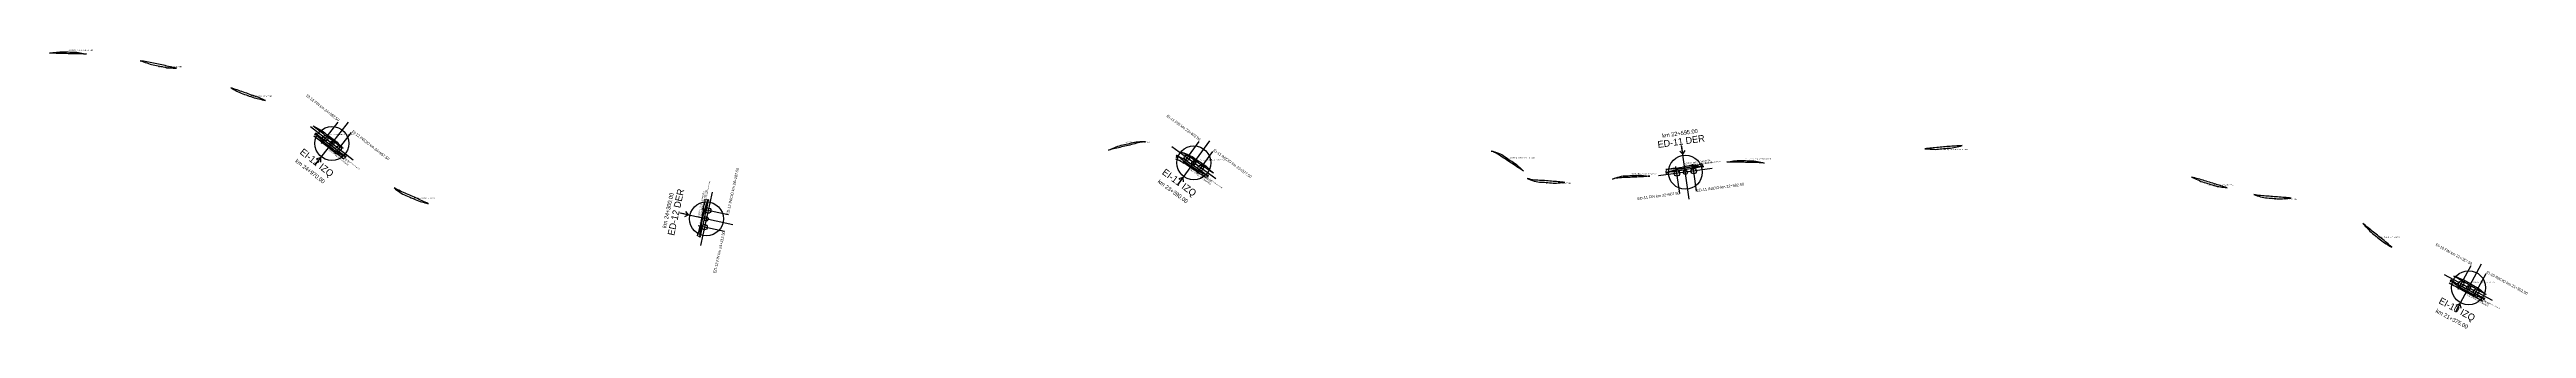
# Model space of a CAD drawing. Extents: x 598419 to 612853, y 9471396 to 9478612.
# Drawn here: x 598419 to 602067, y 9478201 to 9478612 of the extents above; entities that cross this region are included whole.
import ezdxf
from ezdxf.enums import TextEntityAlignment as Align

# ---------------------------------------------------------------- set-up
doc = ezdxf.new("R2010")
doc.units = 0
doc.header["$PDMODE"] = 35
doc.header["$PDSIZE"] = 1
for name, color, linetype in [('ENSANCHE_ALTERNATIVAS', 8, 'CONTINUOUS'), ('ENSANCHE_DER', 5, 'CONTINUOUS'), ('ENSANCHE_DER_BORDE_3D', 5, 'CONTINUOUS'), ('ENSANCHE_DER_MARCA', 5, 'CONTINUOUS'), ('ENSANCHE_DER_PUNTOS', 5, 'CONTINUOUS'), ('ENSANCHE_DER_TALUD', 5, 'CONTINUOUS'), ('ENSANCHE_DER_TEXTO', 5, 'CONTINUOUS'), ('ENSANCHE_IZQ', 1, 'CONTINUOUS'), ('ENSANCHE_IZQ_BORDE_3D', 1, 'CONTINUOUS'), ('ENSANCHE_IZQ_MARCA', 1, 'CONTINUOUS'), ('ENSANCHE_IZQ_PUNTOS', 1, 'CONTINUOUS'), ('ENSANCHE_IZQ_TALUD', 1, 'CONTINUOUS'), ('ENSANCHE_IZQ_TEXTO', 1, 'CONTINUOUS')]:
    doc.layers.add(name, color=color, linetype=linetype)

msp = doc.modelspace()

# ---------------------------------------------------------------- linework, layer by layer
at = {"layer": 'ENSANCHE_ALTERNATIVAS'}
for points in [[(598473.4959, 9478605.4713), (598471.0636, 9478605.4246), (598468.6308, 9478605.4172), (598466.1982, 9478605.4469), (598463.7664, 9478605.5151), (598461.3359, 9478605.6209), (598458.8433, 9478605.6792), (598456.3424, 9478605.7289), (598453.8415, 9478605.7787), (598451.3406, 9478605.8284), (598448.8398, 9478605.8782), (598446.3389, 9478605.9279), (598443.838, 9478605.9776), (598441.3371, 9478606.0274), (598438.8362, 9478606.0771), (598436.3353, 9478606.1269), (598433.8344, 9478606.1766), (598431.3335, 9478606.2264), (598428.8365, 9478606.3496), (598426.3401, 9478606.4826), (598423.8436, 9478606.6155), (598421.3471, 9478606.7485), (598418.8507, 9478606.8814), (598418.8507, 9478606.8814), (598421.3693, 9478607.1646), (598423.8879, 9478607.4477), (598426.4065, 9478607.7308), (598428.9252, 9478608.0139), (598431.4443, 9478608.3067), (598433.9673, 9478608.6731), (598436.4682, 9478608.6233), (598438.9691, 9478608.5736), (598441.47, 9478608.5238), (598443.9709, 9478608.4741), (598446.4718, 9478608.4244), (598448.9727, 9478608.3746), (598451.4736, 9478608.3249), (598453.9745, 9478608.2751), (598456.4754, 9478608.2254), (598458.9763, 9478608.1756), (598461.4429, 9478607.7014), (598463.826, 9478607.1807), (598466.2234, 9478606.6966), (598468.6346, 9478606.2506), (598471.0589, 9478605.8412), (598473.4959, 9478605.4713)], [(598605.8105, 9478584.3618), (598603.5415, 9478585.0307), (598601.2529, 9478585.6289), (598598.9463, 9478586.1534), (598596.5919, 9478586.6428), (598594.1504, 9478587.187), (598591.7091, 9478587.7318), (598589.2678, 9478588.2766), (598586.8264, 9478588.8213), (598584.3851, 9478589.3661), (598581.9437, 9478589.9109), (598579.5024, 9478590.4557), (598577.061, 9478591.0005), (598574.6197, 9478591.5453), (598572.1784, 9478592.09), (598569.737, 9478592.6348), (598567.2911, 9478593.1553), (598564.8212, 9478593.5484), (598562.349, 9478593.9294), (598559.8768, 9478594.3104), (598557.4046, 9478594.6914), (598554.9324, 9478595.0724), (598552.4602, 9478595.4534), (598552.4602, 9478595.4534), (598554.8552, 9478594.663), (598557.2503, 9478593.8725), (598559.6453, 9478593.082), (598562.0404, 9478592.2916), (598564.4354, 9478591.5011), (598566.8282, 9478590.6985), (598569.2741, 9478590.1781), (598571.7155, 9478589.6333), (598574.1568, 9478589.0885), (598576.5982, 9478588.5437), (598579.0395, 9478587.9989), (598581.4808, 9478587.4541), (598583.9222, 9478586.9094), (598586.3635, 9478586.3646), (598588.8049, 9478585.8198), (598591.2462, 9478585.275), (598593.7647, 9478585.1397), (598596.2833, 9478585.005), (598598.6876, 9478584.9305), (598601.055, 9478584.8194), (598603.43, 9478584.6292), (598605.8105, 9478584.3618)], [(598736.9175, 9478536.9747), (598734.683, 9478537.9702), (598732.4364, 9478538.9381), (598730.1779, 9478539.8778), (598727.9077, 9478540.789), (598725.6265, 9478541.6722), (598723.3342, 9478542.5262), (598721.0247, 9478543.3552), (598718.6676, 9478544.1884), (598716.3105, 9478545.0216), (598713.9534, 9478545.8547), (598711.5963, 9478546.6879), (598709.2393, 9478547.5211), (598706.8822, 9478548.3543), (598704.5251, 9478549.1874), (598702.168, 9478550.0206), (598699.8109, 9478550.8538), (598697.4539, 9478551.687), (598695.0968, 9478552.5201), (598692.7397, 9478553.3533), (598690.3826, 9478554.1865), (598688.0256, 9478555.0197), (598685.6685, 9478555.8528), (598685.6685, 9478555.8528), (598687.8867, 9478554.6268), (598690.1049, 9478553.4008), (598692.3231, 9478552.1748), (598694.5413, 9478550.9487), (598696.7596, 9478549.7227), (598698.9778, 9478548.4967), (598701.3349, 9478547.6635), (598703.6919, 9478546.8304), (598706.049, 9478545.9972), (598708.4061, 9478545.164), (598710.7632, 9478544.3308), (598713.1202, 9478543.4977), (598715.4773, 9478542.6645), (598717.8344, 9478541.8313), (598720.1915, 9478540.9981), (598722.4757, 9478540.1782), (598724.8867, 9478539.7246), (598727.2965, 9478539.2385), (598729.7049, 9478538.7207), (598732.1115, 9478538.1708), (598734.5158, 9478537.5885), (598736.9175, 9478536.9747)], [(598851.1292, 9478466.4475), (598849.1838, 9478467.9305), (598847.2058, 9478469.4174), (598845.1851, 9478470.8917), (598843.1644, 9478472.3661), (598841.1437, 9478473.8404), (598839.123, 9478475.3147), (598837.1023, 9478476.7891), (598835.0816, 9478478.2634), (598833.0608, 9478479.7377), (598831.0401, 9478481.2121), (598829.0194, 9478482.6864), (598826.9987, 9478484.1608), (598824.978, 9478485.6351), (598822.9839, 9478487.1434), (598821.0145, 9478488.6834), (598819.0451, 9478490.2234), (598817.0757, 9478491.7634), (598815.1063, 9478493.3033), (598813.137, 9478494.8433), (598811.1676, 9478496.3833), (598809.1982, 9478497.9233), (598807.2288, 9478499.4633), (598807.2288, 9478499.4633), (598809.4549, 9478498.2515), (598811.6809, 9478497.0398), (598813.907, 9478495.828), (598816.133, 9478494.6163), (598818.359, 9478493.4045), (598820.5851, 9478492.1928), (598822.5545, 9478490.6528), (598824.5238, 9478489.1128), (598826.518, 9478487.6045), (598828.5387, 9478486.1301), (598830.5594, 9478484.6558), (598832.5801, 9478483.1815), (598834.6008, 9478481.7071), (598836.6215, 9478480.2328), (598838.6423, 9478478.7584), (598840.663, 9478477.2841), (598842.427, 9478475.4815), (598844.1911, 9478473.679), (598845.9551, 9478471.8764), (598847.7191, 9478470.0738), (598849.4385, 9478468.2603), (598851.1292, 9478466.4475)], [(600032.8822, 9478476.1305), (600030.2032, 9478475.9837), (600027.5365, 9478475.6884), (600024.8903, 9478475.2455), (600022.2728, 9478474.6563), (600019.8105, 9478473.9959), (600017.3972, 9478473.3432), (600014.9839, 9478472.6905), (600012.5706, 9478472.0378), (600010.1514, 9478471.4069), (600007.7163, 9478470.8347), (600005.2813, 9478470.2624), (600002.8462, 9478469.6901), (600000.4112, 9478469.1179), (599997.9762, 9478468.5456), (599995.5411, 9478467.9733), (599993.1061, 9478467.4011), (599990.671, 9478466.8288), (599988.236, 9478466.2565), (599985.8009, 9478465.6843), (599983.3659, 9478465.112), (599980.9503, 9478464.5234), (599978.583, 9478463.9072), (599978.583, 9478463.9072), (599980.8429, 9478464.926), (599983.1483, 9478465.9164), (599985.4746, 9478466.8909), (599987.8008, 9478467.8654), (599990.1271, 9478468.8399), (599992.4533, 9478469.8143), (599994.8884, 9478470.3866), (599997.3234, 9478470.9589), (599999.7585, 9478471.5311), (600002.1935, 9478472.1034), (600004.6286, 9478472.6757), (600007.0636, 9478473.2479), (600009.4987, 9478473.8202), (600011.9179, 9478474.4511), (600014.3312, 9478475.1038), (600016.7445, 9478475.7565), (600019.2665, 9478476.007), (600021.8618, 9478476.2715), (600024.6498, 9478476.4721), (600027.4218, 9478476.5138), (600030.1688, 9478476.3989), (600032.8822, 9478476.1305)], [(601235.8693, 9478470.4754), (601233.3733, 9478470.3121), (601230.8772, 9478470.1488), (601228.3811, 9478469.9856), (601225.8851, 9478469.8223), (601223.389, 9478469.659), (601220.893, 9478469.4957), (601218.3969, 9478469.3324), (601215.9009, 9478469.1691), (601213.4048, 9478469.0058), (601210.9088, 9478468.8421), (601208.4186, 9478468.6194), (601205.9308, 9478468.3732), (601203.443, 9478468.1269), (601200.9551, 9478467.8807), (601198.4673, 9478467.6345), (601195.9794, 9478467.3883), (601193.4916, 9478467.1421), (601191.0037, 9478466.8959), (601188.5159, 9478466.6496), (601186.028, 9478466.4034), (601183.5402, 9478466.1572), (601181.0174, 9478465.9184), (601181.0174, 9478465.9184), (601183.5812, 9478465.7426), (601186.1101, 9478465.5741), (601188.639, 9478465.4057), (601191.1679, 9478465.2373), (601193.6968, 9478465.0689), (601196.2256, 9478464.9004), (601198.7135, 9478465.1467), (601201.2013, 9478465.3929), (601203.6892, 9478465.6391), (601206.177, 9478465.8853), (601208.6649, 9478466.1315), (601211.155, 9478466.3542), (601213.651, 9478466.518), (601216.1471, 9478466.6813), (601218.6431, 9478466.8446), (601221.1392, 9478467.0078), (601223.5942, 9478467.5858), (601226.0492, 9478468.1637), (601228.5043, 9478468.7416), (601230.9593, 9478469.3196), (601233.4143, 9478469.8975), (601235.8693, 9478470.4754)], [(600133.0327, 9478430.0486), (600130.9653, 9478431.3562), (600128.9143, 9478432.6894), (600126.8803, 9478434.0485), (600124.8631, 9478435.4323), (600122.8639, 9478436.842), (600120.8796, 9478438.2741), (600118.8147, 9478439.6858), (600116.749, 9478441.0965), (600114.6834, 9478442.5072), (600112.6178, 9478443.9179), (600110.5521, 9478445.3286), (600108.4865, 9478446.7393), (600106.4208, 9478448.15), (600104.3552, 9478449.5607), (600102.2896, 9478450.9714), (600100.2239, 9478452.3821), (600098.1583, 9478453.7928), (600096.0939, 9478455.2053), (600093.9044, 9478456.7308), (600091.6222, 9478458.1413), (600089.2651, 9478459.4229), (600086.8404, 9478460.5716), (600086.8404, 9478460.5716), (600089.4538, 9478459.7943), (600092.0404, 9478458.8621), (600094.5909, 9478457.7754), (600097.0792, 9478456.5495), (600099.3899, 9478455.4732), (600101.7019, 9478454.3985), (600103.7675, 9478452.9878), (600105.8331, 9478451.5771), (600107.8988, 9478450.1664), (600109.9644, 9478448.7557), (600112.03, 9478447.345), (600114.0957, 9478445.9343), (600116.1613, 9478444.5236), (600118.2269, 9478443.1129), (600120.2926, 9478441.7022), (600122.3575, 9478440.2905), (600124.0748, 9478438.5373), (600125.8148, 9478436.8006), (600127.5812, 9478435.0835), (600129.3728, 9478433.3852), (600131.1902, 9478431.7069), (600133.0327, 9478430.0486)], [(600589.7362, 9478433.186), (600587.842, 9478434.4203), (600585.776, 9478435.7838), (600583.6827, 9478437.1531), (600581.5894, 9478438.5225), (600579.4962, 9478439.8919), (600577.4029, 9478441.2613), (600575.3097, 9478442.6307), (600573.2164, 9478444.0001), (600571.1232, 9478445.3695), (600569.0299, 9478446.7388), (600566.9366, 9478448.1082), (600564.8434, 9478449.4776), (600562.7522, 9478450.8499), (600560.6996, 9478452.2772), (600558.6543, 9478453.7148), (600556.609, 9478455.1524), (600554.4277, 9478456.6344), (600552.1309, 9478458.0212), (600549.7607, 9478459.2784), (600547.3244, 9478460.4021), (600544.91, 9478461.6103), (600542.3397, 9478462.4217), (600542.3397, 9478462.4217), (600545.0524, 9478462.0019), (600547.6522, 9478461.1682), (600550.3156, 9478460.3985), (600552.9525, 9478459.4713), (600555.5537, 9478458.3872), (600558.0465, 9478457.1977), (600560.0919, 9478455.7601), (600562.1372, 9478454.3226), (600564.1897, 9478452.8953), (600566.2809, 9478451.523), (600568.3742, 9478450.1536), (600570.4675, 9478448.7842), (600572.5607, 9478447.4148), (600574.654, 9478446.0454), (600576.7472, 9478444.676), (600578.8405, 9478443.3066), (600580.6942, 9478441.5964), (600582.5478, 9478439.8861), (600584.4015, 9478438.1758), (600586.2551, 9478436.4655), (600588.0795, 9478434.7626), (600589.7362, 9478433.186)], [(600944.5242, 9478444.8558), (600941.9913, 9478445.0616), (600939.456, 9478445.2358), (600936.9188, 9478445.3782), (600934.38, 9478445.489), (600931.84, 9478445.5679), (600929.3256, 9478445.6211), (600926.8261, 9478445.6718), (600924.3266, 9478445.7226), (600921.8271, 9478445.7733), (600919.3276, 9478445.8241), (600916.8282, 9478445.8749), (600914.3287, 9478445.9256), (600911.8292, 9478445.9764), (600909.3297, 9478446.0271), (600906.8302, 9478446.0779), (600904.3307, 9478446.1286), (600901.8313, 9478446.1794), (600899.3318, 9478446.2302), (600896.8323, 9478446.2809), (600894.3328, 9478446.3317), (600891.8333, 9478446.3824), (600889.3338, 9478446.4332), (600889.3338, 9478446.4332), (600891.8418, 9478446.799), (600894.3497, 9478447.1648), (600896.8577, 9478447.5307), (600899.3656, 9478447.8965), (600901.8735, 9478448.2623), (600904.3815, 9478448.6281), (600906.881, 9478448.5774), (600909.3805, 9478448.5266), (600911.8799, 9478448.4759), (600914.3794, 9478448.4251), (600916.8789, 9478448.3743), (600919.3784, 9478448.3236), (600921.8779, 9478448.2728), (600924.3774, 9478448.2221), (600926.8769, 9478448.1713), (600929.3763, 9478448.1206), (600931.8917, 9478447.6506), (600934.4422, 9478447.1545), (600936.9811, 9478446.6267), (600939.5079, 9478446.0675), (600942.0224, 9478445.4772), (600944.5242, 9478444.8558)], [(598976.6603, 9478384.9669), (598974.3991, 9478386.0367), (598972.138, 9478387.1064), (598969.8769, 9478388.1761), (598967.6158, 9478389.2459), (598965.3547, 9478390.3156), (598963.0936, 9478391.3853), (598960.8325, 9478392.4551), (598958.5705, 9478393.5229), (598956.2772, 9478394.5181), (598953.983, 9478395.5114), (598951.6887, 9478396.5046), (598949.3945, 9478397.4979), (598947.1003, 9478398.4911), (598944.8061, 9478399.4844), (598942.5119, 9478400.4777), (598940.1972, 9478401.4861), (598937.8792, 9478402.5278), (598935.5745, 9478403.5983), (598933.2834, 9478404.6976), (598931.0061, 9478405.8255), (598928.7431, 9478406.9817), (598926.4948, 9478408.1661), (598926.4948, 9478408.1661), (598928.5513, 9478406.6118), (598930.6316, 9478405.081), (598932.7356, 9478403.574), (598934.863, 9478402.0912), (598937.0134, 9478400.6329), (598939.1867, 9478399.1994), (598941.5186, 9478398.1834), (598943.8128, 9478397.1902), (598946.1071, 9478396.1969), (598948.4013, 9478395.2037), (598950.6955, 9478394.2104), (598952.9897, 9478393.2171), (598955.2839, 9478392.2239), (598957.5773, 9478391.2286), (598959.8392, 9478390.1609), (598962.1003, 9478389.0911), (598964.527, 9478388.4038), (598966.9536, 9478387.7164), (598969.3803, 9478387.029), (598971.807, 9478386.3417), (598974.2336, 9478385.6543), (598976.6603, 9478384.9669)], [(600650.9592, 9478416.3772), (600648.4673, 9478416.5943), (600645.9753, 9478416.8114), (600643.4834, 9478417.0285), (600640.9914, 9478417.2456), (600638.4994, 9478417.4626), (600636.0075, 9478417.6797), (600633.5155, 9478417.8968), (600631.0236, 9478418.1139), (600628.5316, 9478418.331), (600626.0397, 9478418.548), (600623.5477, 9478418.7651), (600621.0543, 9478418.9538), (600618.5579, 9478419.0877), (600616.0614, 9478419.2215), (600613.565, 9478419.3554), (600611.0686, 9478419.4893), (600608.5722, 9478419.6231), (600605.9057, 9478419.8343), (600603.2469, 9478420.1939), (600600.6122, 9478420.7006), (600598.0097, 9478421.3528), (600595.4474, 9478422.1485), (600595.4474, 9478422.1485), (600597.8972, 9478420.9516), (600600.4322, 9478419.8869), (600603.045, 9478418.9603), (600605.7283, 9478418.1771), (600608.4606, 9478417.5428), (600610.9347, 9478416.9928), (600613.4312, 9478416.859), (600615.9276, 9478416.7251), (600618.424, 9478416.5912), (600620.9204, 9478416.4574), (600623.4139, 9478416.2687), (600625.9058, 9478416.0516), (600628.3978, 9478415.8345), (600630.8897, 9478415.6175), (600633.3817, 9478415.4004), (600635.8736, 9478415.1833), (600638.3879, 9478415.3823), (600640.9022, 9478415.5813), (600643.4164, 9478415.7803), (600645.9307, 9478415.9793), (600648.4449, 9478416.1783), (600650.9592, 9478416.3772)], [(600775.7944, 9478425.7304), (600773.5753, 9478425.2987), (600771.3352, 9478424.9942), (600769.0818, 9478424.8128), (600766.7486, 9478424.7205), (600764.25, 9478424.6019), (600761.7514, 9478424.4829), (600759.2529, 9478424.364), (600756.7543, 9478424.245), (600754.2558, 9478424.1261), (600751.7572, 9478424.0071), (600749.2586, 9478423.8881), (600746.7601, 9478423.7692), (600744.2615, 9478423.6502), (600741.763, 9478423.5313), (600739.2644, 9478423.4123), (600736.7655, 9478423.3194), (600734.1985, 9478423.2724), (600731.5208, 9478423.1049), (600728.8514, 9478422.8235), (600726.1841, 9478422.4712), (600723.5489, 9478421.9144), (600720.9316, 9478421.2547), (600720.9316, 9478421.2547), (600723.443, 9478422.3174), (600726.0174, 9478423.2877), (600728.6698, 9478424.0602), (600731.3706, 9478424.7648), (600734.1263, 9478425.3545), (600736.7298, 9478425.8192), (600739.2288, 9478425.9121), (600741.7273, 9478426.031), (600744.2259, 9478426.15), (600746.7245, 9478426.2689), (600749.223, 9478426.3879), (600751.7216, 9478426.5068), (600754.2201, 9478426.6258), (600756.7187, 9478426.7448), (600759.2172, 9478426.8637), (600761.7158, 9478426.9827), (600764.2203, 9478426.685), (600766.7248, 9478426.387), (600769.016, 9478426.0611), (600771.2452, 9478425.8226), (600773.5074, 9478425.7098), (600775.7944, 9478425.7304)], [(601626.1378, 9478408.3523), (601623.7664, 9478409.1483), (601621.395, 9478409.9443), (601619.0492, 9478410.7419), (601616.8323, 9478411.5101), (601614.5899, 9478412.2004), (601612.2558, 9478412.8914), (601609.8648, 9478413.6263), (601607.4738, 9478414.3612), (601605.0828, 9478415.096), (601602.6918, 9478415.8309), (601600.3008, 9478416.5658), (601597.9098, 9478417.3007), (601595.5188, 9478418.0355), (601593.1278, 9478418.7704), (601590.7368, 9478419.5053), (601588.3458, 9478420.2401), (601585.9548, 9478420.975), (601583.5514, 9478421.6642), (601581.1386, 9478422.3186), (601578.7257, 9478422.9731), (601576.3129, 9478423.6275), (601573.9001, 9478424.282), (601573.9001, 9478424.282), (601576.2039, 9478423.2254), (601578.5076, 9478422.1688), (601580.8113, 9478421.1122), (601583.1151, 9478420.0557), (601585.4094, 9478418.9643), (601587.6913, 9478417.8273), (601590.0823, 9478417.0924), (601592.4734, 9478416.3576), (601594.8644, 9478415.6227), (601597.2554, 9478414.8878), (601599.6464, 9478414.153), (601602.0374, 9478413.4181), (601604.4284, 9478412.6832), (601606.8194, 9478411.9484), (601609.2104, 9478411.2135), (601611.6014, 9478410.4786), (601614.0136, 9478410.1984), (601616.3144, 9478409.926), (601618.6186, 9478409.5684), (601621.1037, 9478409.1635), (601623.6207, 9478408.7579), (601626.1378, 9478408.3523)], [(601720.5757, 9478393.285), (601718.0834, 9478393.4818), (601715.5912, 9478393.6786), (601713.0989, 9478393.8754), (601710.6067, 9478394.0722), (601708.1145, 9478394.269), (601705.6222, 9478394.4658), (601703.13, 9478394.6626), (601700.6377, 9478394.8594), (601698.1455, 9478395.0562), (601695.6533, 9478395.253), (601693.161, 9478395.4498), (601690.6688, 9478395.6466), (601688.1765, 9478395.8434), (601685.6843, 9478396.0402), (601683.192, 9478396.237), (601680.6604, 9478396.4524), (601678.1313, 9478396.6996), (601675.6054, 9478396.9783), (601673.0831, 9478397.2886), (601670.565, 9478397.6304), (601668.0513, 9478398.0036), (601665.5425, 9478398.4082), (601665.5425, 9478398.4082), (601667.9875, 9478397.5918), (601670.4478, 9478396.8053), (601672.9228, 9478396.0489), (601675.4122, 9478395.3229), (601677.9157, 9478394.6274), (601680.4329, 9478393.9628), (601682.9952, 9478393.7447), (601685.4875, 9478393.5479), (601687.9797, 9478393.3511), (601690.472, 9478393.1543), (601692.9642, 9478392.9575), (601695.4565, 9478392.7607), (601697.9487, 9478392.5639), (601700.4409, 9478392.3671), (601702.9332, 9478392.1703), (601705.4254, 9478391.9735), (601707.9505, 9478392.1921), (601710.4755, 9478392.4107), (601713.0005, 9478392.6292), (601715.5256, 9478392.8478), (601718.0506, 9478393.0664), (601720.5757, 9478393.285)], [(601869.0071, 9478320.8424), (601867.0593, 9478322.4893), (601865.1741, 9478324.1334), (601863.2889, 9478325.7774), (601861.3816, 9478327.3944), (601859.4437, 9478328.9739), (601857.5058, 9478330.5533), (601855.568, 9478332.1327), (601853.6301, 9478333.7122), (601851.6922, 9478335.2916), (601849.7543, 9478336.8711), (601847.8165, 9478338.4505), (601845.8786, 9478340.03), (601843.9407, 9478341.6094), (601842.0029, 9478343.1889), (601840.065, 9478344.7683), (601838.1271, 9478346.3478), (601836.1758, 9478347.9432), (601834.2047, 9478349.5478), (601832.216, 9478351.134), (601830.2558, 9478352.7562), (601828.3107, 9478354.3984), (601826.3819, 9478356.0601), (601826.3819, 9478356.0601), (601828.0297, 9478354.0907), (601829.7016, 9478352.1339), (601831.3964, 9478350.1902), (601833.1278, 9478348.2759), (601834.8496, 9478346.3365), (601836.5477, 9478344.4099), (601838.4855, 9478342.8304), (601840.4234, 9478341.251), (601842.3613, 9478339.6715), (601844.2992, 9478338.0921), (601846.237, 9478336.5127), (601848.1749, 9478334.9332), (601850.1128, 9478333.3538), (601852.0506, 9478331.7743), (601853.9885, 9478330.1949), (601855.9264, 9478328.6154), (601858.1275, 9478327.359), (601860.3286, 9478326.1025), (601862.4991, 9478324.8085), (601864.6476, 9478323.4874), (601866.7961, 9478322.1664), (601869.0071, 9478320.8424)], [(602007.7549, 9478251.1979), (602005.5505, 9478252.377), (602003.346, 9478253.5562), (602001.1419, 9478254.736), (601998.971, 9478255.9778), (601996.8058, 9478257.2304), (601994.6407, 9478258.483), (601992.4755, 9478259.7356), (601990.3103, 9478260.9882), (601988.1452, 9478262.2408), (601985.98, 9478263.4934), (601983.8148, 9478264.746), (601981.6497, 9478265.9986), (601979.4845, 9478267.2512), (601977.3193, 9478268.5038), (601975.1537, 9478269.7555), (601973.0017, 9478270.9343), (601970.8644, 9478272.1242), (601968.7426, 9478273.3416), (601966.6358, 9478274.5847), (601964.5449, 9478275.8545), (601962.47, 9478277.1501), (601960.4114, 9478278.4716), (601960.4114, 9478278.4716), (601962.6929, 9478277.5022), (601964.9819, 9478276.5641), (601967.2779, 9478275.6572), (601969.5807, 9478274.7821), (601971.8895, 9478273.9378), (601974.2045, 9478273.1259), (601976.3328, 9478271.96), (601978.4985, 9478270.7083), (601980.6636, 9478269.4557), (601982.8288, 9478268.2031), (601984.994, 9478266.9505), (601987.1591, 9478265.6979), (601989.3243, 9478264.4453), (601991.4894, 9478263.1927), (601993.6546, 9478261.9401), (601995.8198, 9478260.6875), (601997.7884, 9478259.0675), (601999.7571, 9478257.4475), (602001.7315, 9478255.8382), (602003.739, 9478254.291), (602005.747, 9478252.7445), (602007.7549, 9478251.1979)]]:
    msp.add_lwpolyline(points, close=True, dxfattribs=at)
at = {"layer": 'ENSANCHE_DER'}
for points in [[(600853.9796, 9478439.9041), (600851.7912, 9478439.2381), (600849.5994, 9478438.6843), (600847.38, 9478438.254), (600845.0235, 9478437.8688), (600842.5584, 9478437.4441), (600840.0933, 9478437.0194), (600837.6283, 9478436.5947), (600835.1632, 9478436.17), (600832.6981, 9478435.7453), (600830.2331, 9478435.3206), (600827.768, 9478434.8959), (600825.3029, 9478434.4712), (600822.8378, 9478434.0465), (600820.3728, 9478433.6218), (600817.9077, 9478433.1971), (600815.4366, 9478432.816), (600812.9601, 9478432.4738), (600810.4737, 9478432.1293), (600807.9597, 9478431.758), (600805.4473, 9478431.3751), (600802.9294, 9478431.0172), (600800.4127, 9478430.6413), (600800.4127, 9478430.6413), (600802.8557, 9478431.4273), (600805.3101, 9478432.197), (600807.7693, 9478432.9934), (600810.2405, 9478433.7796), (600812.675, 9478434.5375), (600815.0945, 9478435.2924), (600817.5656, 9478435.6736), (600820.0306, 9478436.0983), (600822.4957, 9478436.523), (600824.9608, 9478436.9476), (600827.4258, 9478437.3723), (600829.8909, 9478437.797), (600832.356, 9478438.2217), (600834.8211, 9478438.6464), (600837.2861, 9478439.0711), (600839.7512, 9478439.4958), (600842.2733, 9478439.5078), (600844.7954, 9478439.5197), (600847.1765, 9478439.4874), (600849.4183, 9478439.4978), (600851.6783, 9478439.6391), (600853.9796, 9478439.9041)], [(599389.0702, 9478390.2351), (599388.5331, 9478387.7935), (599387.9959, 9478385.3519), (599387.4588, 9478382.9103), (599386.9216, 9478380.4687), (599386.3844, 9478378.0271), (599385.8473, 9478375.5855), (599385.3101, 9478373.1438), (599384.773, 9478370.7022), (599384.2358, 9478368.2606), (599383.6986, 9478365.819), (599383.1615, 9478363.3774), (599382.6243, 9478360.9358), (599382.0872, 9478358.4942), (599381.55, 9478356.0526), (599381.0129, 9478353.611), (599380.439, 9478351.1774), (599379.8204, 9478348.7537), (599379.2019, 9478346.33), (599378.5833, 9478343.9063), (599377.9648, 9478341.4826), (599377.3462, 9478339.0589), (599376.7277, 9478336.6352), (599376.7277, 9478336.6352), (599376.9393, 9478339.1484), (599377.1509, 9478341.6617), (599377.3625, 9478344.1749), (599377.5741, 9478346.6881), (599377.7858, 9478349.2014), (599377.9974, 9478351.7146), (599378.5712, 9478354.1481), (599379.1084, 9478356.5897), (599379.6456, 9478359.0313), (599380.1827, 9478361.473), (599380.7199, 9478363.9146), (599381.257, 9478366.3562), (599381.7942, 9478368.7978), (599382.3314, 9478371.2394), (599382.8685, 9478373.681), (599383.4057, 9478376.1226), (599384.3498, 9478378.4747), (599385.2939, 9478380.8268), (599386.238, 9478383.1789), (599387.1821, 9478385.5309), (599388.1261, 9478387.883), (599389.0702, 9478390.2351)]]:
    msp.add_lwpolyline(points, close=True, dxfattribs=at)
at = {"layer": 'ENSANCHE_DER_BORDE_3D'}
for points in [[(600853.9796, 9478439.9041, 402.9638), (600851.6783, 9478439.6391, 402.9612), (600849.4183, 9478439.4978, 402.9673), (600847.1765, 9478439.4874, 402.9817), (600844.7954, 9478439.5197, 403.0054), (600842.2733, 9478439.5078, 403.0383), (600839.7512, 9478439.4958, 403.0795), (600837.2861, 9478439.0711, 403.1375), (600834.8211, 9478438.6464, 403.2038), (600832.356, 9478438.2217, 403.2786), (600829.8909, 9478437.797, 403.3617), (600827.4258, 9478437.3723, 403.4531), (600824.9608, 9478436.9476, 403.553), (600822.4957, 9478436.523, 403.6613), (600820.0306, 9478436.0983, 403.7779), (600817.5656, 9478435.6736, 403.9029), (600815.0945, 9478435.2924, 404.0354), (600812.675, 9478434.5375, 404.1838), (600810.2405, 9478433.7796, 404.3407), (600807.7693, 9478432.9934, 404.5059), (600805.3101, 9478432.197, 404.679), (600802.8557, 9478431.4273, 404.8594), (600800.4127, 9478430.6413, 405.048)], [(599389.0702, 9478390.2351, 390.7729), (599388.1261, 9478387.883, 390.7055), (599387.1821, 9478385.5309, 390.6469), (599386.238, 9478383.1789, 390.5971), (599385.2939, 9478380.8268, 390.5562), (599384.3498, 9478378.4747, 390.5241), (599383.4057, 9478376.1226, 390.5008), (599382.8685, 9478373.681, 390.4947), (599382.3314, 9478371.2394, 390.4972), (599381.7942, 9478368.7978, 390.502), (599381.257, 9478366.3562, 390.5064), (599380.7199, 9478363.9146, 390.5036), (599380.1827, 9478361.473, 390.4911), (599379.6456, 9478359.0313, 390.469), (599379.1084, 9478356.5897, 390.4371), (599378.5712, 9478354.1481, 390.3955), (599377.9974, 9478351.7146, 390.3435), (599377.7858, 9478349.2014, 390.2892), (599377.5741, 9478346.6881, 390.2252), (599377.3625, 9478344.1749, 390.1515), (599377.1509, 9478341.6617, 390.0681), (599376.9393, 9478339.1484, 389.975), (599376.7277, 9478336.6352, 389.8722)]]:
    msp.add_polyline3d(points, dxfattribs=at)
at = {"layer": 'ENSANCHE_DER_MARCA'}
for p, q in [((600833.745, 9478391.6341), (600822.7962, 9478470.8814)), ((600824.5754, 9478458.0037), (600822.9331, 9478469.8908)), ((600867.8942, 9478436.7322), (600788.647, 9478425.7834)), ((600800.6019, 9478429.6594), (600799.845, 9478433.5871)), ((600819.994, 9478399.8293), (600814.496, 9478439.624)), ((600824.5754, 9478458.0037), (600819.9288, 9478462.4092)), ((600824.5754, 9478458.0037), (600827.8535, 9478463.5041)), ((600844.7588, 9478403.2508), (600839.2608, 9478443.0455)), ((600854.298, 9478438.9561), (600853.0244, 9478442.748)), ((599394.979, 9478401.7341), (599377.7899, 9478323.6026)), ((599425.4502, 9478354.0738), (599347.3187, 9478371.2629)), ((599360.015, 9478368.4697), (599348.2953, 9478371.048)), ((599360.015, 9478368.4697), (599354.2724, 9478365.6374)), ((599360.015, 9478368.4697), (599355.9913, 9478373.4506)), ((599418.3695, 9478368.4305), (599379.4991, 9478376.9821)), ((599390.0469, 9478390.0203), (599386.1403, 9478390.8797)), ((599377.7043, 9478336.4203), (599373.7978, 9478337.2798)), ((599412.9979, 9478344.0144), (599374.1275, 9478352.566))]:
    msp.add_line(p, q, dxfattribs=at)
for centre, radius in [((600828.2706, 9478431.2578), 25), ((600815.8883, 9478429.547), 4), ((600828.2706, 9478431.2578), 3), ((600840.653, 9478432.9685), 4), ((599386.3844, 9478362.6684), 25), ((599386.3844, 9478362.6684), 3), ((599389.0702, 9478374.8764), 4), ((599383.6986, 9478350.4603), 4)]:
    msp.add_circle(centre, radius, dxfattribs=at)
at = {"layer": 'ENSANCHE_DER_PUNTOS'}
for p in [(600800.4127, 9478430.6413, 405.048), (600815.0945, 9478435.2924, 404.0354), (600827.4258, 9478437.3723, 403.4531), (600839.7512, 9478439.4958, 403.0795), (600853.9796, 9478439.9041, 402.9638), (599380.7199, 9478363.9146, 390.5036), (599383.4057, 9478376.1226, 390.5008), (599389.0702, 9478390.2351, 390.7729), (599376.7277, 9478336.6352, 389.8722), (599377.9974, 9478351.7146, 390.3435)]:
    msp.add_point(p, dxfattribs=at)
at = {"layer": 'ENSANCHE_DER_TALUD'}
for points in [[(600852.6365, 9478443.9025), (600850.7065, 9478443.0882), (600848.8387, 9478442.1011), (600846.8916, 9478441.214), (600844.5471, 9478441.3169), (600842.011, 9478441.4064), (600839.5117, 9478441.2294), (600837.0124, 9478441.0523), (600834.5473, 9478440.6276), (600832.0823, 9478440.2029), (600829.6172, 9478439.7782), (600827.1521, 9478439.3535), (600824.7213, 9478438.6812), (600822.2904, 9478438.0088), (600819.8253, 9478437.5841), (600817.3603, 9478437.1594), (600814.8523, 9478437.0455), (600812.3443, 9478436.9315), (600809.844, 9478436.585), (600807.2744, 9478436.2055), (600804.7017, 9478435.8419), (600802.1332, 9478435.4462), (600799.5154, 9478435.2973)], [(599384.187, 9478391.3094), (599384.1382, 9478388.7604), (599383.601, 9478386.3188), (599383.0639, 9478383.8772), (599382.2825, 9478381.4893), (599381.5012, 9478379.1014), (599381.4524, 9478376.5523), (599381.4036, 9478374.0033), (599380.8664, 9478371.5617), (599380.3292, 9478369.1201), (599380.0362, 9478366.6248), (599379.7432, 9478364.1294), (599379.2061, 9478361.6878), (599378.6689, 9478359.2462), (599378.1318, 9478356.8046), (599377.5946, 9478354.363), (599376.9984, 9478351.9344), (599376.4022, 9478349.5057), (599375.7836, 9478347.082), (599375.1651, 9478344.6583), (599374.3024, 9478342.2884), (599373.4397, 9478339.9184), (599372.8211, 9478337.4947)]]:
    msp.add_lwpolyline(points, dxfattribs=at)
at = {"layer": 'ENSANCHE_IZQ'}
for points in [[(598854.8306, 9478454.4679), (598852.7352, 9478455.9056), (598850.6579, 9478457.3695), (598848.5991, 9478458.8591), (598846.5591, 9478460.3744), (598844.5382, 9478461.9151), (598842.5508, 9478463.4644), (598840.5815, 9478465.0044), (598838.6121, 9478466.5444), (598836.6427, 9478468.0844), (598834.6733, 9478469.6244), (598832.7039, 9478471.1644), (598830.7346, 9478472.7043), (598828.7652, 9478474.2443), (598826.7958, 9478475.7843), (598824.8264, 9478477.3243), (598822.8571, 9478478.8643), (598820.8877, 9478480.4043), (598818.9183, 9478481.9442), (598816.9489, 9478483.4842), (598814.9795, 9478485.0242), (598813.0102, 9478486.5642), (598811.0408, 9478488.1042), (598811.0408, 9478488.1042), (598812.7535, 9478486.236), (598814.4662, 9478484.3678), (598816.1789, 9478482.4995), (598817.8916, 9478480.6313), (598819.6044, 9478478.7631), (598821.3171, 9478476.8949), (598823.2864, 9478475.3549), (598825.2558, 9478473.8149), (598827.2252, 9478472.2749), (598829.1946, 9478470.735), (598831.164, 9478469.195), (598833.1333, 9478467.655), (598835.1027, 9478466.115), (598837.0721, 9478464.575), (598839.0415, 9478463.035), (598841.0108, 9478461.4951), (598843.2648, 9478460.2662), (598845.5569, 9478459.0427), (598847.8601, 9478457.851), (598850.1737, 9478456.6913), (598852.4973, 9478455.5635), (598854.8306, 9478454.4679)], [(600124.6911, 9478426.2814), (600122.6174, 9478427.7529), (600120.5235, 9478429.1929), (600118.4464, 9478430.657), (600116.3856, 9478432.1428), (600114.3265, 9478433.5624), (600112.2609, 9478434.9732), (600110.1952, 9478436.3839), (600108.1296, 9478437.7946), (600106.064, 9478439.2053), (600103.9983, 9478440.616), (600101.9327, 9478442.0267), (600099.8671, 9478443.4374), (600097.8014, 9478444.8481), (600095.7358, 9478446.2588), (600093.6701, 9478447.6695), (600091.607, 9478449.0836), (600089.73, 9478450.3778), (600087.8072, 9478451.5669), (600085.8203, 9478452.6453), (600083.7773, 9478453.6131), (600081.6843, 9478454.4676), (600079.4328, 9478455.2624), (600079.4328, 9478455.2624), (600081.5378, 9478454.0775), (600083.4415, 9478452.8504), (600085.2539, 9478451.5309), (600086.9707, 9478450.1254), (600088.5859, 9478448.6367), (600090.1291, 9478447.0672), (600092.1922, 9478445.6531), (600094.2579, 9478444.2424), (600096.3235, 9478442.8317), (600098.3891, 9478441.421), (600100.4548, 9478440.0103), (600102.5204, 9478438.5996), (600104.586, 9478437.1889), (600106.6517, 9478435.7782), (600108.7173, 9478434.3675), (600110.783, 9478432.9568), (600113.0949, 9478431.8821), (600115.4003, 9478430.7986), (600117.7199, 9478429.6398), (600120.0477, 9478428.5088), (600122.3838, 9478427.4079), (600124.6911, 9478426.2814)], [(602004.6159, 9478245.3292), (602002.4376, 9478246.5572), (602000.2331, 9478247.7364), (601998.0287, 9478248.9155), (601995.8242, 9478250.0946), (601993.6197, 9478251.2737), (601991.4153, 9478252.4528), (601989.2108, 9478253.6319), (601987.0063, 9478254.8111), (601984.8018, 9478255.9902), (601982.5974, 9478257.1693), (601980.3929, 9478258.3484), (601978.1884, 9478259.5275), (601975.984, 9478260.7066), (601973.7795, 9478261.8858), (601971.575, 9478263.0649), (601969.3448, 9478264.2712), (601967.1247, 9478265.5078), (601964.9203, 9478266.772), (601962.7318, 9478268.0637), (601960.5596, 9478269.3826), (601958.4041, 9478270.7286), (601956.2652, 9478272.1008), (601956.2652, 9478272.1008), (601958.1812, 9478270.3766), (601960.1227, 9478268.673), (601962.0897, 9478266.9912), (601964.0821, 9478265.3314), (601966.0996, 9478263.6941), (601968.1419, 9478262.0796), (601970.3959, 9478260.8604), (601972.6004, 9478259.6813), (601974.8049, 9478258.5022), (601977.0093, 9478257.3231), (601979.2138, 9478256.1439), (601981.4183, 9478254.9648), (601983.6227, 9478253.7857), (601985.8272, 9478252.6066), (601988.0317, 9478251.4275), (601990.2361, 9478250.2484), (601992.6371, 9478249.4367), (601995.0381, 9478248.625), (601997.4391, 9478247.8132), (601999.8401, 9478247.0015), (602002.2411, 9478246.1898), (602004.6159, 9478245.3292)]]:
    msp.add_lwpolyline(points, close=True, dxfattribs=at)
at = {"layer": 'ENSANCHE_IZQ_BORDE_3D'}
for points in [[(598854.8306, 9478454.4679, 375.4251), (598852.4973, 9478455.5635, 375.3281), (598850.1737, 9478456.6913, 375.2311), (598847.8601, 9478457.851, 375.1341), (598845.5569, 9478459.0427, 375.0372), (598843.2648, 9478460.2662, 374.9402), (598841.0108, 9478461.4951, 374.8432), (598839.0415, 9478463.035, 374.7545), (598837.0721, 9478464.575, 374.6659), (598835.1027, 9478466.115, 374.5772), (598833.1333, 9478467.655, 374.4885), (598831.164, 9478469.195, 374.3999), (598829.1946, 9478470.735, 374.3112), (598827.2252, 9478472.2749, 374.2226), (598825.2558, 9478473.8149, 374.1339), (598823.2864, 9478475.3549, 374.0453), (598821.3171, 9478476.8949, 373.9566), (598819.6044, 9478478.7631, 373.8763), (598817.8916, 9478480.6313, 373.796), (598816.1789, 9478482.4995, 373.7156), (598814.4662, 9478484.3678, 373.6353), (598812.7535, 9478486.236, 373.555), (598811.0408, 9478488.1042, 373.4747)], [(600124.6911, 9478426.2814, 394.7597), (600122.3838, 9478427.4079, 394.6523), (600120.0477, 9478428.5088, 394.5437), (600117.7199, 9478429.6398, 394.4366), (600115.4003, 9478430.7986, 394.3317), (600113.0949, 9478431.8821, 394.2277), (600110.783, 9478432.9568, 394.1258), (600108.7173, 9478434.3675, 394.0344), (600106.6517, 9478435.7782, 393.9453), (600104.586, 9478437.1889, 393.8585), (600102.5204, 9478438.5996, 393.7739), (600100.4548, 9478440.0103, 393.6916), (600098.3891, 9478441.421, 393.6116), (600096.3235, 9478442.8317, 393.5338), (600094.2579, 9478444.2424, 393.4582), (600092.1922, 9478445.6531, 393.385), (600090.1291, 9478447.0672, 393.3141), (600088.5859, 9478448.6367, 393.2551), (600086.9707, 9478450.1254, 393.1986), (600085.2539, 9478451.5309, 393.1443), (600083.4415, 9478452.8504, 393.0924), (600081.5378, 9478454.0775, 393.0427), (600079.4328, 9478455.2624, 392.9953)], [(602004.6159, 9478245.3292, 417.9495), (602002.2411, 9478246.1898, 417.9885), (601999.8401, 9478247.0015, 418.0187), (601997.4391, 9478247.8132, 418.0411), (601995.0381, 9478248.625, 418.0559), (601992.6371, 9478249.4367, 418.063), (601990.2361, 9478250.2484, 418.0624), (601988.0317, 9478251.4275, 418.0625), (601985.8272, 9478252.6066, 418.0548), (601983.6227, 9478253.7857, 418.0395), (601981.4183, 9478254.9648, 418.0165), (601979.2138, 9478256.1439, 417.9858), (601977.0093, 9478257.3231, 417.9475), (601974.8049, 9478258.5022, 417.9014), (601972.6004, 9478259.6813, 417.8476), (601970.3959, 9478260.8604, 417.7862), (601968.1419, 9478262.0796, 417.7171), (601966.0996, 9478263.6941, 417.6486), (601964.0821, 9478265.3314, 417.5724), (601962.0897, 9478266.9912, 417.4886), (601960.1227, 9478268.673, 417.397), (601958.1812, 9478270.3766, 417.2978), (601956.2652, 9478272.1008, 417.1909)]]:
    msp.add_polyline3d(points, dxfattribs=at)
at = {"layer": 'ENSANCHE_IZQ_MARCA'}
for p, q in [((598810.097, 9478442.2539), (598859.3765, 9478505.274)), ((598843.3696, 9478505.0964), (598818.8531, 9478473.7439)), ((598866.2468, 9478449.1242), (598803.2267, 9478498.4037)), ((598811.6568, 9478488.8919), (598809.1928, 9478485.7409)), ((598863.0634, 9478489.6965), (598838.5469, 9478458.3441)), ((600136.4865, 9478421.5068), (600071.9625, 9478468.8001)), ((600080.5778, 9478412.8915), (600127.8712, 9478477.4154)), ((600111.8776, 9478476.7395), (600088.0082, 9478444.1737)), ((598818.1049, 9478452.4947), (598810.713, 9478443.0416)), ((598818.1049, 9478452.4947), (598811.8739, 9478451.0199)), ((598818.1049, 9478452.4947), (598818.1759, 9478446.0919)), ((598855.3912, 9478455.296), (598853.1488, 9478451.9836)), ((600079.7597, 9478456.2075), (600078.4521, 9478452.4273)), ((600132.0414, 9478461.9603), (600108.172, 9478429.3945)), ((600088.263, 9478423.3766), (600081.169, 9478413.698)), ((600088.263, 9478423.3766), (600082.081, 9478421.7086)), ((600088.263, 9478423.3766), (600088.5333, 9478416.9792)), ((600125.2414, 9478427.1164), (600123.0402, 9478423.7765)), ((601963.0835, 9478225.9868), (602000.8152, 9478296.5298)), ((601985.3665, 9478293.4636), (601966.2174, 9478258.573)), ((602017.2209, 9478242.3924), (601946.6778, 9478280.1242)), ((601956.8107, 9478272.9389), (601954.6288, 9478269.5864)), ((602007.1211, 9478281.8164), (601988.3496, 9478246.7212)), ((602005.0875, 9478246.2109), (602003.2009, 9478242.6838)), ((601969.2149, 9478237.45), (601963.3295, 9478234.9277)), ((601969.2149, 9478237.45), (601963.5551, 9478226.8686)), ((601969.2149, 9478237.45), (601970.3838, 9478231.1545))]:
    msp.add_line(p, q, dxfattribs=at)
for centre, radius in [((598834.7367, 9478473.7639), 25), ((598824.8898, 9478481.4639), 4), ((598834.7367, 9478473.7639), 3), ((598844.5836, 9478466.064), 4), ((600104.2245, 9478445.1535), 25), ((600094.1426, 9478452.543), 4), ((600104.2245, 9478445.1535), 3), ((600114.3064, 9478437.7639), 4), ((601981.9493, 9478261.2583), 25), ((601970.9325, 9478267.1641), 4), ((601981.9493, 9478261.2583), 3), ((601992.9717, 9478255.3627), 4)]:
    msp.add_circle(centre, radius, dxfattribs=at)
at = {"layer": 'ENSANCHE_IZQ_PUNTOS'}
for p in [(598811.0408, 9478488.1042, 373.4747), (598821.3171, 9478476.8949, 373.9566), (598831.164, 9478469.195, 374.3999), (598841.0108, 9478461.4951, 374.8432), (598854.8306, 9478454.4679, 375.4251), (600079.4328, 9478455.2624, 392.9953), (600090.1291, 9478447.0672, 393.3141), (600100.4548, 9478440.0103, 393.6916), (600110.783, 9478432.9568, 394.1258), (600124.6911, 9478426.2814, 394.7597), (601956.2652, 9478272.1008, 417.1909), (601968.1419, 9478262.0796, 417.7171), (601979.2138, 9478256.1439, 417.9858), (601990.2361, 9478250.2484, 418.0624), (602004.6159, 9478245.3292, 417.9495)]:
    msp.add_point(p, dxfattribs=at)
at = {"layer": 'ENSANCHE_IZQ_TALUD'}
for points in [[(598852.3079, 9478450.7415), (598850.1661, 9478452.2111), (598848.1881, 9478453.9108), (598846.2341, 9478455.6332), (598844.0036, 9478456.9785), (598841.7876, 9478458.3536), (598839.7789, 9478459.9196), (598837.8095, 9478461.4595), (598835.8401, 9478462.9995), (598833.8707, 9478464.5395), (598831.9013, 9478466.0795), (598829.932, 9478467.6195), (598827.9626, 9478469.1595), (598825.9932, 9478470.6994), (598824.0238, 9478472.2394), (598822.0545, 9478473.7794), (598820.0851, 9478475.3194), (598818.1157, 9478476.8594), (598816.1463, 9478478.3994), (598814.1769, 9478479.9394), (598812.2076, 9478481.4793), (598810.2382, 9478483.0193), (598808.2688, 9478484.5593)], [(600122.4847, 9478422.9337), (600120.3747, 9478424.4408), (600118.2388, 9478425.9081), (600116.1215, 9478427.4019), (600113.8531, 9478428.6876), (600111.6663, 9478429.933), (600109.6006, 9478431.3437), (600107.535, 9478432.7544), (600105.4694, 9478434.1651), (600103.4037, 9478435.5758), (600101.3381, 9478436.9865), (600099.2724, 9478438.3972), (600097.2068, 9478439.8079), (600095.1412, 9478441.2186), (600093.0755, 9478442.6293), (600091.0099, 9478444.04), (600088.8186, 9478445.2794), (600086.9842, 9478446.1992), (600085.2971, 9478447.2412), (600083.5548, 9478448.188), (600081.7631, 9478449.0376), (600079.927, 9478449.7866), (600077.7981, 9478450.5365)], [(602002.369, 9478241.1284), (602000.3152, 9478242.5892), (601998.1107, 9478243.7683), (601995.9063, 9478244.9474), (601993.7018, 9478246.1266), (601991.4973, 9478247.3057), (601989.2928, 9478248.4848), (601987.0884, 9478249.6639), (601984.8839, 9478250.843), (601982.6794, 9478252.0221), (601980.475, 9478253.2013), (601978.2705, 9478254.3804), (601976.066, 9478255.5595), (601973.8616, 9478256.7386), (601971.6571, 9478257.9177), (601969.4526, 9478259.0968), (601967.1797, 9478260.3263), (601964.9105, 9478261.5902), (601962.6572, 9478262.8825), (601960.4203, 9478264.2027), (601958.069, 9478265.338), (601955.7294, 9478266.5042), (601953.5213, 9478267.8847)]]:
    msp.add_lwpolyline(points, dxfattribs=at)

# ---------------------------------------------------------------- texts
at = {"layer": 'ENSANCHE_ALTERNATIVAS'}
for s, p in [('ALT DER km 25+390.00 +36 m3 TANG', (598446.5782, 9478610.4215)), ('ALT IZQ km 25+255.00 +82 m3 TANG', (598578.6692, 9478586.0335)), ('ALT IZQ km 25+115.00 +109 m3 TANG', (598710.0966, 9478542.4452)), ('ALT DER km 24+980.00 +12 m3 TANG', (598831.7914, 9478486.2313)), ('ALT DER km 23+495.00 +29 m3 TANG', (600004.1064, 9478474.6063)), ('ALT IZQ km 22+205.00 +43 m3 TANG', (601208.8618, 9478464.1412)), ('ALT DER km 23+385.00 +47 m3 TANG', (600113.2124, 9478448.9581)), ('ALT DER km 22+870.00 +67 m3 TANG', (600569.5243, 9478451.7898)), ('ALT DER km 22+675.00 +97 m3 TANG', (600749.1945, 9478428.3877)), ('ALT DER km 22+505.00 +113 m3 TANG', (600916.9195, 9478450.3739)), ('ALT IZQ km 24+830.00 +104 m3 TANG', (598949.9009, 9478392.375)), ('ALT IZQ km 22+805.00 +171 m3 TANG', (600623.3068, 9478414.2716)), ('ALT IZQ km 21+800.00 +126 m3 TANG', (601599.1228, 9478412.2227)), ('ALT IZQ km 21+705.00 +118 m3 TANG', (601692.8068, 9478390.9637)), ('ALT IZQ km 21+530.00 +61 m3 TANG', (601844.9735, 9478334.9624)), ('ALT DER km 21+375.00 +5 m3 TANG', (601985.9372, 9478268.7141))]:
    msp.add_text(s, height=1.5, dxfattribs=at).set_placement(p)
at = {"layer": 'ENSANCHE_DER_MARCA'}
for s, height, rotation, p in [('ED-11 DER', 10, 7.8662, (600822.6594, 9478471.872)), ('km 22+595.00', 6, 7.8662, (600820.7433, 9478485.7402)), ('km 24+300.00', 6, 77.5925, (599332.669, 9478374.4859)), ('ED-12 DER', 10, 77.5925, (599346.342, 9478371.4778))]:
    msp.add_text(s, height=height, rotation=rotation, dxfattribs=at).set_placement(p, align=Align.CENTER)
for s, rotation, p in [('ED-12 INICIO km 24+287.50', 77.5925, (599419.3462, 9478368.2156)), ('ED-11 INICIO km 22+582.50', 7.8662, (600844.8957, 9478402.2602))]:
    msp.add_text(s, height=4, rotation=rotation, dxfattribs=at).set_placement(p)
for s, rotation, p in [('ED-11 FIN km 22+607.50', 7.8662, (600820.1309, 9478398.8387)), ('ED-12 FIN km 24+312.50', 77.5925, (599413.9746, 9478343.7995))]:
    msp.add_text(s, height=4, rotation=rotation, dxfattribs=at).set_placement(p, align=Align.RIGHT)
at = {"layer": 'ENSANCHE_DER_TEXTO'}
for s, height, rotation, p in [('fin transicion km 22+622.50', 1.5, 7.8662, (600799.845, 9478433.5871)), ('2.5x25 m  +51 m3  TANGENTE', 2, 7.8662, (600826.6731, 9478442.8206)), ('ED-11 DER km 22+595.00', 2.5, 7.8662, (600827.1521, 9478439.3535)), ('inicio transicion km 22+567.50', 1.5, 7.8662, (600853.0244, 9478442.748)), ('2.5x25 m  +24 m3  TANGENTE', 2, 77.5925, (599375.3483, 9478365.0963)), ('ED-12 DER km 24+300.00', 2.5, 77.5925, (599378.7666, 9478364.3443)), ('inicio transicion km 24+272.50', 1.5, 77.5925, (599386.1403, 9478390.8797)), ('fin transicion km 24+327.50', 1.5, 77.5925, (599373.7978, 9478337.2798))]:
    msp.add_text(s, height=height, rotation=rotation, dxfattribs=at).set_placement(p)
at = {"layer": 'ENSANCHE_IZQ_MARCA'}
for s, rotation, p in [('EI-12 FIN km 24+982.50', -38.0242, (598843.9856, 9478505.8841)), ('EI-11 FIN km 23+402.50', -36.2399, (600112.4688, 9478477.5461)), ('EI-10 FIN km 21+387.50', -28.7595, (601985.8477, 9478294.3402))]:
    msp.add_text(s, height=4, rotation=rotation, dxfattribs=at).set_placement(p, align=Align.RIGHT)
for s, height, rotation, p in [('EI-12 IZQ', 10, -38.0242, (598809.481, 9478441.4661)), ('km 24+970.00', 6, -38.0242, (598800.8571, 9478430.4376)), ('EI-11 IZQ', 10, -36.2399, (600079.9866, 9478412.0849)), ('km 23+390.00', 6, -36.2399, (600071.7103, 9478400.7933)), ('EI-10 IZQ', 10, -28.1412, (601962.6118, 9478225.105)), ('km 21+375.00', 6, -28.1412, (601956.0088, 9478212.76))]:
    msp.add_text(s, height=height, rotation=rotation, dxfattribs=at).set_placement(p, align=Align.CENTER)
for s, rotation, p in [('EI-12 INICIO km 24+957.50', -38.0242, (598863.6794, 9478490.4843)), ('EI-11 INICIO km 23+377.50', -36.2399, (600132.6325, 9478462.7669)), ('EI-10 INICIO km 21+362.50', -28.1412, (602007.5927, 9478282.6981))]:
    msp.add_text(s, height=4, rotation=rotation, dxfattribs=at).set_placement(p)
at = {"layer": 'ENSANCHE_IZQ_TEXTO'}
for s, height, rotation, p in [('fin transicion km 24+997.50', 1.5, -38.0242, (598809.1928, 9478485.7409)), ('2.5x25 m  +66 m3  TANGENTE', 2, -38.0242, (598827.776, 9478464.8623)), ('EI-12 IZQ km 24+970.00', 2.5, -38.0242, (598829.932, 9478467.6195)), ('inicio transicion km 24+942.50', 1.5, -38.0242, (598853.1488, 9478451.9836)), ('fin transicion km 23+417.50', 1.5, -36.2399, (600078.4521, 9478452.4273)), ('2.5x25 m  +81 m3  TANGENTE', 2, -36.2399, (600097.2034, 9478435.5743)), ('EI-11 IZQ km 23+390.00', 2.5, -36.2399, (600099.2724, 9478438.3972)), ('inicio transicion km 23+362.50', 1.5, -36.2399, (600123.0402, 9478423.7765)), ('fin transicion km 21+402.50', 1.5, -28.1412, (601954.6288, 9478269.5864)), ('2.5x25 m  +65 m3  TANGENTE', 2, -28.1412, (601976.6197, 9478251.2941)), ('EI-10 IZQ km 21+375.00', 2.5, -28.1412, (601978.2705, 9478254.3804)), ('inicio transicion km 21+347.50', 1.5, -28.1412, (602003.2009, 9478242.6838))]:
    msp.add_text(s, height=height, rotation=rotation, dxfattribs=at).set_placement(p)

doc.saveas('drawing.dxf')
